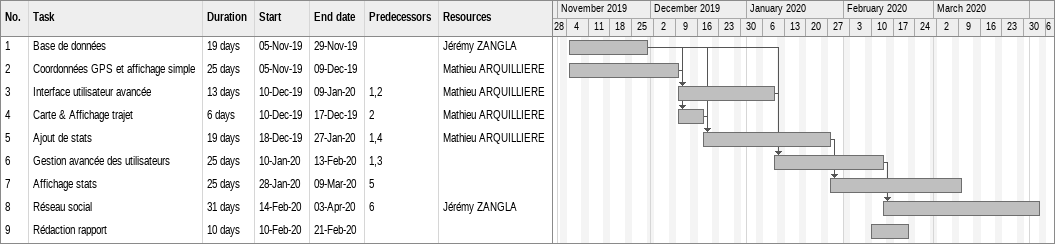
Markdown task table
| ID | Task | Duration | Start | Finish | Predecessors | Resources |
|---|---|---|---|---|---|---|
| 1 | Base de données | 19d | 2019-11-05 | 2019-11-29 |  | Jérémy ZANGLA |
| 2 | Coordonnées GPS et affichage simple | 25d | 2019-11-05 | 2019-12-09 |  | Mathieu ARQUILLIERE |
| 3 | Interface utilisateur avancée | 13d | 2019-12-10 | 2020-01-09 | 1, 2 | Mathieu ARQUILLIERE |
| 4 | Carte & Affichage trajet | 6d | 2019-12-10 | 2019-12-17 | 2 | Mathieu ARQUILLIERE |
| 5 | Ajout de stats | 19d | 2019-12-18 | 2020-01-27 | 1, 4 | Mathieu ARQUILLIERE |
| 6 | Gestion avancée des utilisateurs | 25d | 2020-01-10 | 2020-02-13 | 1, 3 |  |
| 7 | Affichage stats | 25d | 2020-01-28 | 2020-03-09 | 5 |  |
| 8 | Réseau social | 31d | 2020-02-14 | 2020-04-03 | 6 | Jérémy ZANGLA |
| 9 | Rédaction rapport | 10d | 2020-02-10 | 2020-02-21 |  |  |
